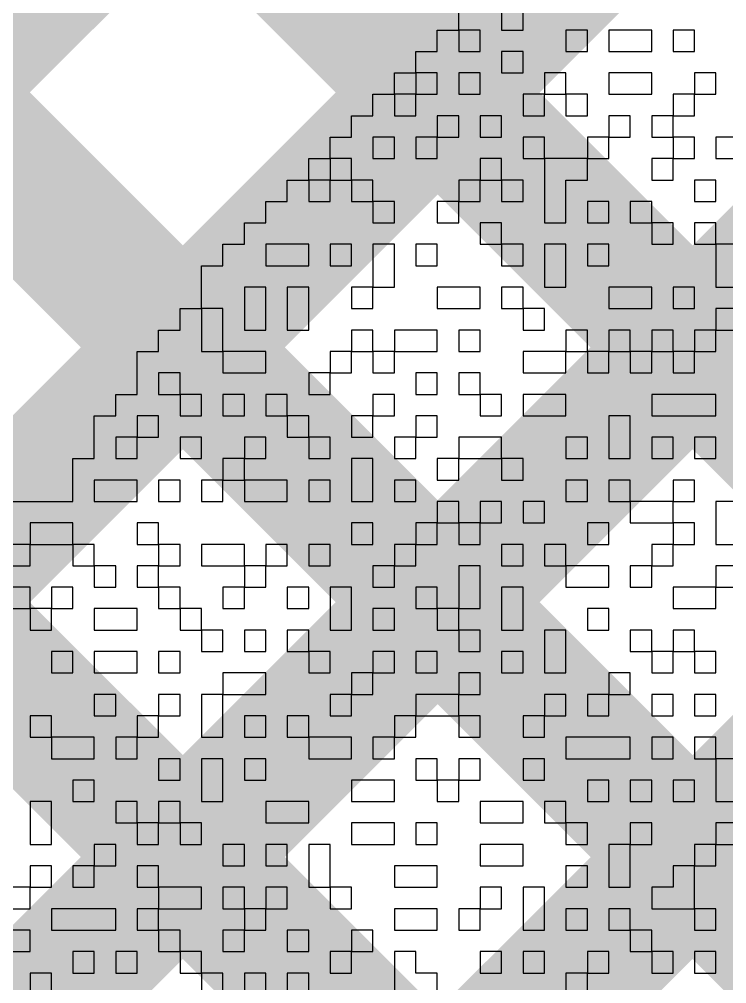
# Model space of a CAD drawing. Header units: millimetres. Extents: x 3.06 to 5.82, y 1.29 to 3.84.
# Drawn here: x 4.3891 to 4.4284, y 1.7607 to 1.8143 of the extents above; entities that cross this region are included whole.
import ezdxf

# ---------------------------------------------------------------- set-up
doc = ezdxf.new("R2010")
doc.units = ezdxf.units.MM
doc.header["$MEASUREMENT"] = 0
for name, color, linetype in [('BottomLayer', 5, 'Continuous'), ('TopLayer', 1, 'Continuous'), ('TopOverlay', 2, 'Continuous')]:
    doc.layers.add(name, color=color, linetype=linetype)

msp = doc.modelspace()

# ---------------------------------------------------------------- linework, layer by layer
at = {"layer": 'BottomLayer', "const_width": 0.008}
for points in [[(4.136, 2.086541), (4.754541, 1.468)], [(4.136, 2.058257), (4.48018, 1.714077)], [(4.136, 2.029973), (4.445973, 1.72)], [(4.136, 1.562131), (4.423, 1.849131)], [(4.378722, 1.72), (4.503, 1.844278)], [(4.136, 1.533846), (4.438154, 1.836)], [(4.350205, 1.719767), (4.466438, 1.836)]]:
    msp.add_lwpolyline(points, dxfattribs=at)
at = {"layer": 'TopLayer', "const_width": 0.008}
for points in [[(4.316219, 1.906323), (4.838541, 1.384)], [(4.359, 1.78513), (4.444437, 1.870567)], [(4.354657, 1.752503), (4.459411, 1.857257)], [(4.341438, 1.711), (4.477933, 1.847495)], [(4.366683, 1.70796), (4.50101, 1.842288)], [(4.354114, 1.840143), (4.810257, 1.384)], [(4.359, 1.806973), (4.781973, 1.384)]]:
    msp.add_lwpolyline(points, dxfattribs=at)
at = {"layer": 'TopOverlay'}
for p, q in [((4.413515, 1.81366), (4.413515, 1.81485)), ((4.415894, 1.81485), (4.415894, 1.81366)), ((4.417083, 1.81366), (4.417083, 1.81485)), ((4.412326, 1.812471), (4.412326, 1.81366)), ((4.412326, 1.81366), (4.413515, 1.81366)), ((4.413515, 1.81366), (4.413515, 1.812471)), ((4.414705, 1.81366), (4.413515, 1.81366)), ((4.414705, 1.812471), (4.414705, 1.81366)), ((4.415894, 1.81366), (4.417083, 1.81366)), ((4.420651, 1.81366), (4.419461, 1.81366)), ((4.419461, 1.81366), (4.419461, 1.812471)), ((4.420651, 1.812471), (4.420651, 1.81366)), ((4.424219, 1.81366), (4.42184, 1.81366)), ((4.42184, 1.81366), (4.42184, 1.812471)), ((4.424219, 1.812471), (4.424219, 1.81366)), ((4.426597, 1.81366), (4.425408, 1.81366)), ((4.425408, 1.81366), (4.425408, 1.812471)), ((4.426597, 1.812471), (4.426597, 1.81366)), ((4.411137, 1.811282), (4.411137, 1.812471)), ((4.411137, 1.812471), (4.412326, 1.812471)), ((4.413515, 1.812471), (4.414705, 1.812471)), ((4.417083, 1.812471), (4.415894, 1.812471)), ((4.415894, 1.812471), (4.415894, 1.811282)), ((4.417083, 1.811282), (4.417083, 1.812471)), ((4.419461, 1.812471), (4.420651, 1.812471)), ((4.42184, 1.812471), (4.424219, 1.812471)), ((4.425408, 1.812471), (4.426597, 1.812471)), ((4.409948, 1.810093), (4.409948, 1.811282)), ((4.409948, 1.811282), (4.411137, 1.811282)), ((4.411137, 1.811282), (4.411137, 1.810093)), ((4.412326, 1.811282), (4.411137, 1.811282)), ((4.412326, 1.810093), (4.412326, 1.811282)), ((4.414705, 1.811282), (4.413515, 1.811282)), ((4.413515, 1.811282), (4.413515, 1.810093)), ((4.414705, 1.810093), (4.414705, 1.811282)), ((4.415894, 1.811282), (4.417083, 1.811282)), ((4.419461, 1.811282), (4.418272, 1.811282)), ((4.418272, 1.811282), (4.418272, 1.810093)), ((4.419461, 1.810093), (4.419461, 1.811282)), ((4.424219, 1.811282), (4.42184, 1.811282)), ((4.42184, 1.811282), (4.42184, 1.810093)), ((4.424219, 1.810093), (4.424219, 1.811282)), ((4.427786, 1.811282), (4.426597, 1.811282)), ((4.426597, 1.811282), (4.426597, 1.810093)), ((4.427786, 1.810093), (4.427786, 1.811282)), ((4.408758, 1.808903), (4.408758, 1.810093)), ((4.408758, 1.810093), (4.409948, 1.810093)), ((4.409948, 1.810093), (4.409948, 1.808903)), ((4.411137, 1.810093), (4.409948, 1.810093)), ((4.411137, 1.808903), (4.411137, 1.810093)), ((4.411137, 1.810093), (4.412326, 1.810093)), ((4.413515, 1.810093), (4.414705, 1.810093)), ((4.418272, 1.810093), (4.417083, 1.810093)), ((4.417083, 1.810093), (4.417083, 1.808903)), ((4.418272, 1.810093), (4.419461, 1.810093)), ((4.418272, 1.808903), (4.418272, 1.810093)), ((4.419461, 1.810093), (4.419461, 1.808903)), ((4.420651, 1.810093), (4.419461, 1.810093)), ((4.420651, 1.808903), (4.420651, 1.810093)), ((4.42184, 1.810093), (4.424219, 1.810093)), ((4.426597, 1.810093), (4.425408, 1.810093)), ((4.425408, 1.810093), (4.425408, 1.808903)), ((4.426597, 1.810093), (4.427786, 1.810093)), ((4.426597, 1.808903), (4.426597, 1.810093)), ((4.407569, 1.807714), (4.407569, 1.808903)), ((4.407569, 1.808903), (4.408758, 1.808903)), ((4.409948, 1.808903), (4.411137, 1.808903)), ((4.413515, 1.808903), (4.412326, 1.808903)), ((4.412326, 1.808903), (4.412326, 1.807714)), ((4.413515, 1.807714), (4.413515, 1.808903)), ((4.415894, 1.808903), (4.414705, 1.808903)), ((4.414705, 1.808903), (4.414705, 1.807714)), ((4.415894, 1.807714), (4.415894, 1.808903)), ((4.417083, 1.808903), (4.418272, 1.808903)), ((4.419461, 1.808903), (4.420651, 1.808903)), ((4.423029, 1.808903), (4.42184, 1.808903)), ((4.42184, 1.808903), (4.42184, 1.807714)), ((4.423029, 1.807714), (4.423029, 1.808903)), ((4.425408, 1.808903), (4.424219, 1.808903)), ((4.424219, 1.808903), (4.424219, 1.807714)), ((4.425408, 1.808903), (4.426597, 1.808903)), ((4.425408, 1.807714), (4.425408, 1.808903)), ((4.40638, 1.806525), (4.40638, 1.807714)), ((4.40638, 1.807714), (4.407569, 1.807714)), ((4.409948, 1.807714), (4.408758, 1.807714)), ((4.408758, 1.807714), (4.408758, 1.806525)), ((4.409948, 1.806525), (4.409948, 1.807714)), ((4.412326, 1.807714), (4.411137, 1.807714)), ((4.411137, 1.807714), (4.411137, 1.806525)), ((4.412326, 1.807714), (4.413515, 1.807714)), ((4.412326, 1.806525), (4.412326, 1.807714)), ((4.414705, 1.807714), (4.415894, 1.807714)), ((4.418272, 1.807714), (4.417083, 1.807714)), ((4.417083, 1.807714), (4.417083, 1.806525)), ((4.418272, 1.806525), (4.418272, 1.807714)), ((4.42184, 1.807714), (4.420651, 1.807714)), ((4.420651, 1.807714), (4.420651, 1.806525)), ((4.42184, 1.807714), (4.423029, 1.807714)), ((4.42184, 1.806525), (4.42184, 1.807714)), ((4.424219, 1.807714), (4.425408, 1.807714)), ((4.425408, 1.807714), (4.425408, 1.806525)), ((4.426597, 1.807714), (4.425408, 1.807714)), ((4.426597, 1.806525), (4.426597, 1.807714)), ((4.428976, 1.807714), (4.427786, 1.807714)), ((4.427786, 1.807714), (4.427786, 1.806525)), ((4.40519, 1.805336), (4.40519, 1.806525)), ((4.40519, 1.806525), (4.40638, 1.806525)), ((4.40638, 1.806525), (4.40638, 1.805336)), ((4.407569, 1.806525), (4.40638, 1.806525)), ((4.407569, 1.805336), (4.407569, 1.806525)), ((4.408758, 1.806525), (4.409948, 1.806525)), ((4.411137, 1.806525), (4.412326, 1.806525)), ((4.415894, 1.806525), (4.414705, 1.806525)), ((4.414705, 1.806525), (4.414705, 1.805336)), ((4.415894, 1.805336), (4.415894, 1.806525)), ((4.417083, 1.806525), (4.418272, 1.806525)), ((4.418272, 1.806525), (4.418272, 1.805336)), ((4.420651, 1.806525), (4.418272, 1.806525)), ((4.420651, 1.806525), (4.42184, 1.806525)), ((4.420651, 1.805336), (4.420651, 1.806525)), ((4.425408, 1.806525), (4.424219, 1.806525)), ((4.424219, 1.806525), (4.424219, 1.805336)), ((4.425408, 1.806525), (4.426597, 1.806525)), ((4.425408, 1.805336), (4.425408, 1.806525)), ((4.427786, 1.806525), (4.428976, 1.806525)), ((4.404001, 1.804147), (4.404001, 1.805336)), ((4.404001, 1.805336), (4.40519, 1.805336)), ((4.40519, 1.805336), (4.40519, 1.804147)), ((4.40638, 1.805336), (4.40519, 1.805336)), ((4.40638, 1.804147), (4.40638, 1.805336)), ((4.40638, 1.805336), (4.407569, 1.805336)), ((4.407569, 1.805336), (4.407569, 1.804147)), ((4.408758, 1.805336), (4.407569, 1.805336)), ((4.408758, 1.804147), (4.408758, 1.805336)), ((4.414705, 1.805336), (4.413515, 1.805336)), ((4.413515, 1.805336), (4.413515, 1.804147)), ((4.414705, 1.805336), (4.415894, 1.805336)), ((4.414705, 1.804147), (4.414705, 1.805336)), ((4.415894, 1.805336), (4.415894, 1.804147)), ((4.417083, 1.805336), (4.415894, 1.805336)), ((4.417083, 1.804147), (4.417083, 1.805336)), ((4.418272, 1.805336), (4.418272, 1.804147)), ((4.419461, 1.804147), (4.419461, 1.805336)), ((4.419461, 1.805336), (4.420651, 1.805336)), ((4.424219, 1.805336), (4.425408, 1.805336)), ((4.427786, 1.805336), (4.426597, 1.805336)), ((4.426597, 1.805336), (4.426597, 1.804147)), ((4.427786, 1.804147), (4.427786, 1.805336)), ((4.402812, 1.802957), (4.402812, 1.804147)), ((4.402812, 1.804147), (4.404001, 1.804147)), ((4.40519, 1.804147), (4.40638, 1.804147)), ((4.407569, 1.804147), (4.408758, 1.804147)), ((4.408758, 1.804147), (4.408758, 1.802957)), ((4.409948, 1.804147), (4.408758, 1.804147)), ((4.409948, 1.802957), (4.409948, 1.804147)), ((4.413515, 1.804147), (4.412326, 1.804147)), ((4.412326, 1.804147), (4.412326, 1.802957)), ((4.413515, 1.804147), (4.414705, 1.804147)), ((4.413515, 1.802957), (4.413515, 1.804147)), ((4.415894, 1.804147), (4.417083, 1.804147)), ((4.418272, 1.804147), (4.418272, 1.802957)), ((4.419461, 1.802957), (4.419461, 1.804147)), ((4.42184, 1.804147), (4.420651, 1.804147)), ((4.420651, 1.804147), (4.420651, 1.802957)), ((4.42184, 1.802957), (4.42184, 1.804147)), ((4.424219, 1.804147), (4.423029, 1.804147)), ((4.423029, 1.804147), (4.423029, 1.802957)), ((4.424219, 1.802957), (4.424219, 1.804147)), ((4.426597, 1.804147), (4.427786, 1.804147)), ((4.401623, 1.801768), (4.401623, 1.802957)), ((4.401623, 1.802957), (4.402812, 1.802957)), ((4.408758, 1.802957), (4.409948, 1.802957)), ((4.412326, 1.802957), (4.413515, 1.802957)), ((4.415894, 1.802957), (4.414705, 1.802957)), ((4.414705, 1.802957), (4.414705, 1.801768)), ((4.415894, 1.801768), (4.415894, 1.802957)), ((4.418272, 1.802957), (4.419461, 1.802957)), ((4.420651, 1.802957), (4.42184, 1.802957)), ((4.423029, 1.802957), (4.424219, 1.802957)), ((4.424219, 1.802957), (4.424219, 1.801768)), ((4.425408, 1.802957), (4.424219, 1.802957)), ((4.425408, 1.801768), (4.425408, 1.802957)), ((4.427786, 1.802957), (4.426597, 1.802957)), ((4.426597, 1.802957), (4.426597, 1.801768)), ((4.427786, 1.801768), (4.427786, 1.802957)), ((4.400434, 1.800579), (4.400434, 1.801768)), ((4.400434, 1.801768), (4.401623, 1.801768)), ((4.40519, 1.801768), (4.402812, 1.801768)), ((4.402812, 1.801768), (4.402812, 1.800579)), ((4.40519, 1.800579), (4.40519, 1.801768)), ((4.407569, 1.801768), (4.40638, 1.801768)), ((4.40638, 1.801768), (4.40638, 1.800579)), ((4.407569, 1.800579), (4.407569, 1.801768)), ((4.409948, 1.801768), (4.408758, 1.801768)), ((4.408758, 1.801768), (4.408758, 1.800579)), ((4.409948, 1.800579), (4.409948, 1.801768)), ((4.412326, 1.801768), (4.411137, 1.801768)), ((4.411137, 1.801768), (4.411137, 1.800579)), ((4.412326, 1.800579), (4.412326, 1.801768)), ((4.414705, 1.801768), (4.415894, 1.801768)), ((4.415894, 1.801768), (4.415894, 1.800579)), ((4.417083, 1.801768), (4.415894, 1.801768)), ((4.417083, 1.800579), (4.417083, 1.801768)), ((4.419461, 1.801768), (4.418272, 1.801768)), ((4.418272, 1.801768), (4.418272, 1.800579)), ((4.419461, 1.800579), (4.419461, 1.801768)), ((4.42184, 1.801768), (4.420651, 1.801768)), ((4.420651, 1.801768), (4.420651, 1.800579)), ((4.42184, 1.800579), (4.42184, 1.801768)), ((4.424219, 1.801768), (4.425408, 1.801768)), ((4.426597, 1.801768), (4.427786, 1.801768)), ((4.427786, 1.801768), (4.427786, 1.800579)), ((4.428976, 1.801768), (4.427786, 1.801768)), ((4.399244, 1.799389), (4.399244, 1.800579)), ((4.399244, 1.800579), (4.400434, 1.800579)), ((4.402812, 1.800579), (4.40519, 1.800579)), ((4.40638, 1.800579), (4.407569, 1.800579)), ((4.408758, 1.800579), (4.408758, 1.799389)), ((4.409948, 1.799389), (4.409948, 1.800579)), ((4.411137, 1.800579), (4.412326, 1.800579)), ((4.415894, 1.800579), (4.417083, 1.800579)), ((4.418272, 1.800579), (4.418272, 1.799389)), ((4.419461, 1.799389), (4.419461, 1.800579)), ((4.420651, 1.800579), (4.42184, 1.800579)), ((4.427786, 1.800579), (4.427786, 1.799389)), ((4.399244, 1.7982), (4.399244, 1.799389)), ((4.402812, 1.799389), (4.401623, 1.799389)), ((4.401623, 1.799389), (4.401623, 1.7982)), ((4.402812, 1.7982), (4.402812, 1.799389)), ((4.40519, 1.799389), (4.404001, 1.799389)), ((4.404001, 1.799389), (4.404001, 1.7982)), ((4.40519, 1.7982), (4.40519, 1.799389)), ((4.408758, 1.799389), (4.407569, 1.799389)), ((4.407569, 1.799389), (4.407569, 1.7982)), ((4.408758, 1.799389), (4.409948, 1.799389)), ((4.408758, 1.7982), (4.408758, 1.799389)), ((4.414705, 1.799389), (4.412326, 1.799389)), ((4.412326, 1.799389), (4.412326, 1.7982)), ((4.414705, 1.7982), (4.414705, 1.799389)), ((4.417083, 1.799389), (4.415894, 1.799389)), ((4.415894, 1.799389), (4.415894, 1.7982)), ((4.417083, 1.7982), (4.417083, 1.799389)), ((4.418272, 1.799389), (4.419461, 1.799389)), ((4.424219, 1.799389), (4.42184, 1.799389)), ((4.42184, 1.799389), (4.42184, 1.7982)), ((4.424219, 1.7982), (4.424219, 1.799389)), ((4.426597, 1.799389), (4.425408, 1.799389)), ((4.425408, 1.799389), (4.425408, 1.7982)), ((4.426597, 1.7982), (4.426597, 1.799389)), ((4.427786, 1.799389), (4.428976, 1.799389)), ((4.398055, 1.797011), (4.398055, 1.7982)), ((4.398055, 1.7982), (4.399244, 1.7982)), ((4.399244, 1.7982), (4.399244, 1.797011)), ((4.400434, 1.7982), (4.399244, 1.7982)), ((4.400434, 1.797011), (4.400434, 1.7982)), ((4.401623, 1.7982), (4.401623, 1.797011)), ((4.402812, 1.797011), (4.402812, 1.7982)), ((4.404001, 1.7982), (4.404001, 1.797011)), ((4.40519, 1.797011), (4.40519, 1.7982)), ((4.407569, 1.7982), (4.408758, 1.7982)), ((4.412326, 1.7982), (4.414705, 1.7982)), ((4.415894, 1.7982), (4.417083, 1.7982)), ((4.417083, 1.7982), (4.417083, 1.797011)), ((4.418272, 1.7982), (4.417083, 1.7982)), ((4.418272, 1.797011), (4.418272, 1.7982)), ((4.42184, 1.7982), (4.424219, 1.7982)), ((4.425408, 1.7982), (4.426597, 1.7982)), ((4.428976, 1.7982), (4.427786, 1.7982)), ((4.427786, 1.7982), (4.427786, 1.797011)), ((4.396866, 1.795822), (4.396866, 1.797011)), ((4.396866, 1.797011), (4.398055, 1.797011)), ((4.399244, 1.797011), (4.399244, 1.795822)), ((4.400434, 1.795822), (4.400434, 1.797011)), ((4.401623, 1.797011), (4.402812, 1.797011)), ((4.404001, 1.797011), (4.40519, 1.797011)), ((4.408758, 1.797011), (4.407569, 1.797011)), ((4.407569, 1.797011), (4.407569, 1.795822)), ((4.408758, 1.795822), (4.408758, 1.797011)), ((4.412326, 1.797011), (4.409948, 1.797011)), ((4.409948, 1.797011), (4.409948, 1.795822)), ((4.412326, 1.795822), (4.412326, 1.797011)), ((4.414705, 1.797011), (4.413515, 1.797011)), ((4.413515, 1.797011), (4.413515, 1.795822)), ((4.414705, 1.795822), (4.414705, 1.797011)), ((4.417083, 1.797011), (4.418272, 1.797011)), ((4.420651, 1.797011), (4.419461, 1.797011)), ((4.419461, 1.797011), (4.419461, 1.795822)), ((4.420651, 1.795822), (4.420651, 1.797011)), ((4.423029, 1.797011), (4.42184, 1.797011)), ((4.42184, 1.797011), (4.42184, 1.795822)), ((4.423029, 1.795822), (4.423029, 1.797011)), ((4.425408, 1.797011), (4.424219, 1.797011)), ((4.424219, 1.797011), (4.424219, 1.795822)), ((4.425408, 1.795822), (4.425408, 1.797011)), ((4.427786, 1.797011), (4.426597, 1.797011)), ((4.426597, 1.797011), (4.426597, 1.795822)), ((4.427786, 1.797011), (4.428976, 1.797011)), ((4.427786, 1.795822), (4.427786, 1.797011)), ((4.395676, 1.794633), (4.395676, 1.795822)), ((4.395676, 1.795822), (4.396866, 1.795822)), ((4.399244, 1.795822), (4.400434, 1.795822)), ((4.400434, 1.795822), (4.400434, 1.794633)), ((4.402812, 1.795822), (4.400434, 1.795822)), ((4.402812, 1.794633), (4.402812, 1.795822)), ((4.407569, 1.795822), (4.40638, 1.795822)), ((4.40638, 1.795822), (4.40638, 1.794633)), ((4.407569, 1.795822), (4.408758, 1.795822)), ((4.407569, 1.794633), (4.407569, 1.795822)), ((4.408758, 1.795822), (4.408758, 1.794633)), ((4.409948, 1.795822), (4.408758, 1.795822)), ((4.409948, 1.795822), (4.412326, 1.795822)), ((4.409948, 1.794633), (4.409948, 1.795822)), ((4.413515, 1.795822), (4.414705, 1.795822)), ((4.419461, 1.795822), (4.417083, 1.795822)), ((4.417083, 1.795822), (4.417083, 1.794633)), ((4.419461, 1.795822), (4.420651, 1.795822)), ((4.419461, 1.794633), (4.419461, 1.795822)), ((4.420651, 1.795822), (4.420651, 1.794633)), ((4.42184, 1.795822), (4.420651, 1.795822)), ((4.42184, 1.795822), (4.423029, 1.795822)), ((4.42184, 1.794633), (4.42184, 1.795822)), ((4.423029, 1.795822), (4.423029, 1.794633)), ((4.424219, 1.795822), (4.423029, 1.795822)), ((4.424219, 1.795822), (4.425408, 1.795822)), ((4.424219, 1.794633), (4.424219, 1.795822)), ((4.425408, 1.795822), (4.425408, 1.794633)), ((4.426597, 1.795822), (4.425408, 1.795822)), ((4.426597, 1.795822), (4.427786, 1.795822)), ((4.426597, 1.794633), (4.426597, 1.795822)), ((4.395676, 1.793443), (4.395676, 1.794633)), ((4.398055, 1.794633), (4.396866, 1.794633)), ((4.396866, 1.794633), (4.396866, 1.793443)), ((4.398055, 1.793443), (4.398055, 1.794633)), ((4.400434, 1.794633), (4.402812, 1.794633)), ((4.40638, 1.794633), (4.40519, 1.794633)), ((4.40519, 1.794633), (4.40519, 1.793443)), ((4.40638, 1.794633), (4.407569, 1.794633)), ((4.40638, 1.793443), (4.40638, 1.794633)), ((4.408758, 1.794633), (4.409948, 1.794633)), ((4.412326, 1.794633), (4.411137, 1.794633)), ((4.411137, 1.794633), (4.411137, 1.793443)), ((4.412326, 1.793443), (4.412326, 1.794633)), ((4.414705, 1.794633), (4.413515, 1.794633)), ((4.413515, 1.794633), (4.413515, 1.793443)), ((4.414705, 1.793443), (4.414705, 1.794633)), ((4.417083, 1.794633), (4.419461, 1.794633)), ((4.420651, 1.794633), (4.42184, 1.794633)), ((4.423029, 1.794633), (4.424219, 1.794633)), ((4.425408, 1.794633), (4.426597, 1.794633)), ((4.394487, 1.792254), (4.394487, 1.793443)), ((4.394487, 1.793443), (4.395676, 1.793443)), ((4.396866, 1.793443), (4.398055, 1.793443)), ((4.398055, 1.793443), (4.398055, 1.792254)), ((4.399244, 1.793443), (4.398055, 1.793443)), ((4.399244, 1.792254), (4.399244, 1.793443)), ((4.401623, 1.793443), (4.400434, 1.793443)), ((4.400434, 1.793443), (4.400434, 1.792254)), ((4.401623, 1.792254), (4.401623, 1.793443)), ((4.404001, 1.793443), (4.402812, 1.793443)), ((4.402812, 1.793443), (4.402812, 1.792254)), ((4.404001, 1.792254), (4.404001, 1.793443)), ((4.40519, 1.793443), (4.40638, 1.793443)), ((4.409948, 1.793443), (4.408758, 1.793443)), ((4.408758, 1.793443), (4.408758, 1.792254)), ((4.409948, 1.792254), (4.409948, 1.793443)), ((4.411137, 1.793443), (4.412326, 1.793443)), ((4.413515, 1.793443), (4.414705, 1.793443)), ((4.414705, 1.793443), (4.414705, 1.792254)), ((4.415894, 1.793443), (4.414705, 1.793443)), ((4.415894, 1.792254), (4.415894, 1.793443)), ((4.419461, 1.793443), (4.417083, 1.793443)), ((4.417083, 1.793443), (4.417083, 1.792254)), ((4.419461, 1.792254), (4.419461, 1.793443)), ((4.427786, 1.793443), (4.424219, 1.793443)), ((4.424219, 1.793443), (4.424219, 1.792254)), ((4.427786, 1.792254), (4.427786, 1.793443)), ((4.393298, 1.791065), (4.393298, 1.792254)), ((4.393298, 1.792254), (4.394487, 1.792254)), ((4.396866, 1.792254), (4.395676, 1.792254)), ((4.395676, 1.792254), (4.395676, 1.791065)), ((4.396866, 1.791065), (4.396866, 1.792254)), ((4.398055, 1.792254), (4.399244, 1.792254)), ((4.400434, 1.792254), (4.401623, 1.792254)), ((4.402812, 1.792254), (4.404001, 1.792254)), ((4.404001, 1.792254), (4.404001, 1.791065)), ((4.40519, 1.792254), (4.404001, 1.792254)), ((4.40519, 1.791065), (4.40519, 1.792254)), ((4.408758, 1.792254), (4.407569, 1.792254)), ((4.407569, 1.792254), (4.407569, 1.791065)), ((4.408758, 1.792254), (4.409948, 1.792254)), ((4.408758, 1.791065), (4.408758, 1.792254)), ((4.412326, 1.792254), (4.411137, 1.792254)), ((4.411137, 1.792254), (4.411137, 1.791065)), ((4.412326, 1.791065), (4.412326, 1.792254)), ((4.414705, 1.792254), (4.415894, 1.792254)), ((4.417083, 1.792254), (4.419461, 1.792254)), ((4.423029, 1.792254), (4.42184, 1.792254)), ((4.42184, 1.792254), (4.42184, 1.791065)), ((4.423029, 1.791065), (4.423029, 1.792254)), ((4.424219, 1.792254), (4.427786, 1.792254)), ((4.393298, 1.789875), (4.393298, 1.791065)), ((4.395676, 1.791065), (4.394487, 1.791065)), ((4.394487, 1.791065), (4.394487, 1.789875)), ((4.395676, 1.791065), (4.396866, 1.791065)), ((4.395676, 1.789875), (4.395676, 1.791065)), ((4.399244, 1.791065), (4.398055, 1.791065)), ((4.398055, 1.791065), (4.398055, 1.789875)), ((4.399244, 1.789875), (4.399244, 1.791065)), ((4.402812, 1.791065), (4.401623, 1.791065)), ((4.401623, 1.791065), (4.401623, 1.789875)), ((4.402812, 1.789875), (4.402812, 1.791065)), ((4.404001, 1.791065), (4.40519, 1.791065)), ((4.40519, 1.791065), (4.40519, 1.789875)), ((4.40638, 1.791065), (4.40519, 1.791065)), ((4.40638, 1.789875), (4.40638, 1.791065)), ((4.407569, 1.791065), (4.408758, 1.791065)), ((4.411137, 1.791065), (4.409948, 1.791065)), ((4.409948, 1.791065), (4.409948, 1.789875)), ((4.411137, 1.791065), (4.412326, 1.791065)), ((4.411137, 1.789875), (4.411137, 1.791065)), ((4.415894, 1.791065), (4.413515, 1.791065)), ((4.413515, 1.791065), (4.413515, 1.789875)), ((4.415894, 1.789875), (4.415894, 1.791065)), ((4.420651, 1.791065), (4.419461, 1.791065)), ((4.419461, 1.791065), (4.419461, 1.789875)), ((4.420651, 1.789875), (4.420651, 1.791065)), ((4.42184, 1.791065), (4.42184, 1.789875)), ((4.423029, 1.789875), (4.423029, 1.791065)), ((4.425408, 1.791065), (4.424219, 1.791065)), ((4.424219, 1.791065), (4.424219, 1.789875)), ((4.425408, 1.789875), (4.425408, 1.791065)), ((4.427786, 1.791065), (4.426597, 1.791065)), ((4.426597, 1.791065), (4.426597, 1.789875)), ((4.427786, 1.789875), (4.427786, 1.791065)), ((4.392109, 1.788686), (4.392109, 1.789875)), ((4.392109, 1.789875), (4.393298, 1.789875)), ((4.394487, 1.789875), (4.395676, 1.789875)), ((4.398055, 1.789875), (4.399244, 1.789875)), ((4.401623, 1.789875), (4.400434, 1.789875)), ((4.400434, 1.789875), (4.400434, 1.788686)), ((4.401623, 1.789875), (4.402812, 1.789875)), ((4.401623, 1.788686), (4.401623, 1.789875)), ((4.40519, 1.789875), (4.40638, 1.789875)), ((4.408758, 1.789875), (4.407569, 1.789875)), ((4.407569, 1.789875), (4.407569, 1.788686)), ((4.408758, 1.788686), (4.408758, 1.789875)), ((4.409948, 1.789875), (4.411137, 1.789875)), ((4.413515, 1.789875), (4.412326, 1.789875)), ((4.412326, 1.789875), (4.412326, 1.788686)), ((4.413515, 1.789875), (4.415894, 1.789875)), ((4.413515, 1.788686), (4.413515, 1.789875)), ((4.415894, 1.789875), (4.415894, 1.788686)), ((4.417083, 1.789875), (4.415894, 1.789875)), ((4.417083, 1.788686), (4.417083, 1.789875)), ((4.419461, 1.789875), (4.420651, 1.789875)), ((4.42184, 1.789875), (4.423029, 1.789875)), ((4.424219, 1.789875), (4.425408, 1.789875)), ((4.426597, 1.789875), (4.427786, 1.789875)), ((4.392109, 1.787497), (4.392109, 1.788686)), ((4.395676, 1.788686), (4.393298, 1.788686)), ((4.393298, 1.788686), (4.393298, 1.787497)), ((4.395676, 1.787497), (4.395676, 1.788686)), ((4.398055, 1.788686), (4.396866, 1.788686)), ((4.396866, 1.788686), (4.396866, 1.787497)), ((4.398055, 1.787497), (4.398055, 1.788686)), ((4.400434, 1.788686), (4.399244, 1.788686)), ((4.399244, 1.788686), (4.399244, 1.787497)), ((4.400434, 1.788686), (4.401623, 1.788686)), ((4.400434, 1.787497), (4.400434, 1.788686)), ((4.401623, 1.788686), (4.401623, 1.787497)), ((4.404001, 1.788686), (4.401623, 1.788686)), ((4.404001, 1.787497), (4.404001, 1.788686)), ((4.40638, 1.788686), (4.40519, 1.788686)), ((4.40519, 1.788686), (4.40519, 1.787497)), ((4.40638, 1.787497), (4.40638, 1.788686)), ((4.407569, 1.788686), (4.407569, 1.787497)), ((4.408758, 1.787497), (4.408758, 1.788686)), ((4.411137, 1.788686), (4.409948, 1.788686)), ((4.409948, 1.788686), (4.409948, 1.787497)), ((4.411137, 1.787497), (4.411137, 1.788686)), ((4.412326, 1.788686), (4.413515, 1.788686)), ((4.415894, 1.788686), (4.417083, 1.788686)), ((4.420651, 1.788686), (4.419461, 1.788686)), ((4.419461, 1.788686), (4.419461, 1.787497)), ((4.420651, 1.787497), (4.420651, 1.788686)), ((4.423029, 1.788686), (4.42184, 1.788686)), ((4.42184, 1.788686), (4.42184, 1.787497)), ((4.423029, 1.787497), (4.423029, 1.788686)), ((4.426597, 1.788686), (4.425408, 1.788686)), ((4.425408, 1.788686), (4.425408, 1.787497)), ((4.426597, 1.787497), (4.426597, 1.788686)), ((4.388541, 1.787497), (4.392109, 1.787497)), ((4.393298, 1.787497), (4.395676, 1.787497)), ((4.396866, 1.787497), (4.398055, 1.787497)), ((4.399244, 1.787497), (4.400434, 1.787497)), ((4.401623, 1.787497), (4.404001, 1.787497)), ((4.40519, 1.787497), (4.40638, 1.787497)), ((4.407569, 1.787497), (4.408758, 1.787497)), ((4.409948, 1.787497), (4.411137, 1.787497)), ((4.413515, 1.787497), (4.412326, 1.787497)), ((4.412326, 1.787497), (4.412326, 1.786308)), ((4.413515, 1.786308), (4.413515, 1.787497)), ((4.415894, 1.787497), (4.414705, 1.787497)), ((4.414705, 1.787497), (4.414705, 1.786308)), ((4.415894, 1.786308), (4.415894, 1.787497)), ((4.418272, 1.787497), (4.417083, 1.787497)), ((4.417083, 1.787497), (4.417083, 1.786308)), ((4.418272, 1.786308), (4.418272, 1.787497)), ((4.419461, 1.787497), (4.420651, 1.787497)), ((4.42184, 1.787497), (4.423029, 1.787497)), ((4.423029, 1.787497), (4.423029, 1.786308)), ((4.425408, 1.787497), (4.423029, 1.787497)), ((4.425408, 1.787497), (4.426597, 1.787497)), ((4.425408, 1.786308), (4.425408, 1.787497)), ((4.428976, 1.787497), (4.427786, 1.787497)), ((4.427786, 1.787497), (4.427786, 1.786308)), ((4.392109, 1.786308), (4.38973, 1.786308)), ((4.38973, 1.786308), (4.38973, 1.785119)), ((4.392109, 1.785119), (4.392109, 1.786308)), ((4.396866, 1.786308), (4.395676, 1.786308)), ((4.395676, 1.786308), (4.395676, 1.785119)), ((4.396866, 1.785119), (4.396866, 1.786308)), ((4.408758, 1.786308), (4.407569, 1.786308)), ((4.407569, 1.786308), (4.407569, 1.785119)), ((4.408758, 1.785119), (4.408758, 1.786308)), ((4.412326, 1.786308), (4.411137, 1.786308)), ((4.411137, 1.786308), (4.411137, 1.785119)), ((4.412326, 1.786308), (4.413515, 1.786308)), ((4.412326, 1.785119), (4.412326, 1.786308)), ((4.413515, 1.786308), (4.413515, 1.785119)), ((4.414705, 1.786308), (4.413515, 1.786308)), ((4.414705, 1.786308), (4.415894, 1.786308)), ((4.414705, 1.785119), (4.414705, 1.786308)), ((4.417083, 1.786308), (4.418272, 1.786308)), ((4.42184, 1.786308), (4.420651, 1.786308)), ((4.420651, 1.786308), (4.420651, 1.785119)), ((4.42184, 1.785119), (4.42184, 1.786308)), ((4.423029, 1.786308), (4.425408, 1.786308)), ((4.425408, 1.786308), (4.425408, 1.785119)), ((4.426597, 1.786308), (4.425408, 1.786308)), ((4.426597, 1.785119), (4.426597, 1.786308)), ((4.427786, 1.786308), (4.427786, 1.785119)), ((4.38973, 1.785119), (4.388541, 1.785119)), ((4.38973, 1.783929), (4.38973, 1.785119)), ((4.38973, 1.785119), (4.392109, 1.785119)), ((4.392109, 1.785119), (4.392109, 1.783929)), ((4.393298, 1.785119), (4.392109, 1.785119)), ((4.393298, 1.783929), (4.393298, 1.785119)), ((4.395676, 1.785119), (4.396866, 1.785119)), ((4.396866, 1.785119), (4.396866, 1.783929)), ((4.398055, 1.785119), (4.396866, 1.785119)), ((4.398055, 1.783929), (4.398055, 1.785119)), ((4.401623, 1.785119), (4.399244, 1.785119)), ((4.399244, 1.785119), (4.399244, 1.783929)), ((4.401623, 1.783929), (4.401623, 1.785119)), ((4.404001, 1.785119), (4.402812, 1.785119)), ((4.402812, 1.785119), (4.402812, 1.783929)), ((4.404001, 1.783929), (4.404001, 1.785119)), ((4.40638, 1.785119), (4.40519, 1.785119)), ((4.40519, 1.785119), (4.40519, 1.783929)), ((4.40638, 1.783929), (4.40638, 1.785119)), ((4.407569, 1.785119), (4.408758, 1.785119)), ((4.411137, 1.785119), (4.409948, 1.785119)), ((4.409948, 1.785119), (4.409948, 1.783929)), ((4.411137, 1.785119), (4.412326, 1.785119)), ((4.411137, 1.783929), (4.411137, 1.785119)), ((4.413515, 1.785119), (4.414705, 1.785119)), ((4.417083, 1.785119), (4.415894, 1.785119)), ((4.415894, 1.785119), (4.415894, 1.783929)), ((4.417083, 1.783929), (4.417083, 1.785119)), ((4.419461, 1.785119), (4.418272, 1.785119)), ((4.418272, 1.785119), (4.418272, 1.783929)), ((4.419461, 1.783929), (4.419461, 1.785119)), ((4.420651, 1.785119), (4.42184, 1.785119)), ((4.425408, 1.785119), (4.424219, 1.785119)), ((4.424219, 1.785119), (4.424219, 1.783929)), ((4.425408, 1.785119), (4.426597, 1.785119)), ((4.425408, 1.783929), (4.425408, 1.785119)), ((4.427786, 1.785119), (4.428976, 1.785119)), ((4.388541, 1.783929), (4.38973, 1.783929)), ((4.392109, 1.783929), (4.393298, 1.783929)), ((4.393298, 1.783929), (4.393298, 1.78274)), ((4.394487, 1.783929), (4.393298, 1.783929)), ((4.394487, 1.78274), (4.394487, 1.783929)), ((4.396866, 1.783929), (4.395676, 1.783929)), ((4.395676, 1.783929), (4.395676, 1.78274)), ((4.396866, 1.783929), (4.398055, 1.783929)), ((4.396866, 1.78274), (4.396866, 1.783929)), ((4.399244, 1.783929), (4.401623, 1.783929)), ((4.401623, 1.783929), (4.401623, 1.78274)), ((4.402812, 1.783929), (4.401623, 1.783929)), ((4.402812, 1.783929), (4.404001, 1.783929)), ((4.402812, 1.78274), (4.402812, 1.783929)), ((4.40519, 1.783929), (4.40638, 1.783929)), ((4.409948, 1.783929), (4.408758, 1.783929)), ((4.408758, 1.783929), (4.408758, 1.78274)), ((4.409948, 1.783929), (4.411137, 1.783929)), ((4.409948, 1.78274), (4.409948, 1.783929)), ((4.414705, 1.783929), (4.413515, 1.783929)), ((4.413515, 1.783929), (4.413515, 1.78274)), ((4.414705, 1.78274), (4.414705, 1.783929)), ((4.415894, 1.783929), (4.417083, 1.783929)), ((4.418272, 1.783929), (4.419461, 1.783929)), ((4.419461, 1.783929), (4.419461, 1.78274)), ((4.42184, 1.783929), (4.419461, 1.783929)), ((4.42184, 1.78274), (4.42184, 1.783929)), ((4.424219, 1.783929), (4.423029, 1.783929)), ((4.423029, 1.783929), (4.423029, 1.78274)), ((4.424219, 1.783929), (4.425408, 1.783929)), ((4.424219, 1.78274), (4.424219, 1.783929)), ((4.428976, 1.783929), (4.427786, 1.783929)), ((4.427786, 1.783929), (4.427786, 1.78274)), ((4.38973, 1.78274), (4.388541, 1.78274)), ((4.38973, 1.781551), (4.38973, 1.78274)), ((4.392109, 1.78274), (4.390919, 1.78274)), ((4.390919, 1.78274), (4.390919, 1.781551)), ((4.392109, 1.781551), (4.392109, 1.78274)), ((4.393298, 1.78274), (4.394487, 1.78274)), ((4.395676, 1.78274), (4.396866, 1.78274)), ((4.396866, 1.78274), (4.396866, 1.781551)), ((4.398055, 1.78274), (4.396866, 1.78274)), ((4.398055, 1.781551), (4.398055, 1.78274)), ((4.401623, 1.78274), (4.400434, 1.78274)), ((4.400434, 1.78274), (4.400434, 1.781551)), ((4.401623, 1.78274), (4.402812, 1.78274)), ((4.401623, 1.781551), (4.401623, 1.78274)), ((4.40519, 1.78274), (4.404001, 1.78274)), ((4.404001, 1.78274), (4.404001, 1.781551)), ((4.40519, 1.781551), (4.40519, 1.78274)), ((4.407569, 1.78274), (4.40638, 1.78274)), ((4.40638, 1.78274), (4.40638, 1.781551)), ((4.407569, 1.781551), (4.407569, 1.78274)), ((4.408758, 1.78274), (4.409948, 1.78274)), ((4.412326, 1.78274), (4.411137, 1.78274)), ((4.411137, 1.78274), (4.411137, 1.781551)), ((4.412326, 1.781551), (4.412326, 1.78274)), ((4.413515, 1.78274), (4.413515, 1.781551)), ((4.414705, 1.781551), (4.414705, 1.78274)), ((4.417083, 1.78274), (4.415894, 1.78274)), ((4.415894, 1.78274), (4.415894, 1.781551)), ((4.417083, 1.781551), (4.417083, 1.78274)), ((4.419461, 1.78274), (4.42184, 1.78274)), ((4.423029, 1.78274), (4.424219, 1.78274)), ((4.427786, 1.78274), (4.425408, 1.78274)), ((4.425408, 1.78274), (4.425408, 1.781551)), ((4.427786, 1.78274), (4.428976, 1.78274)), ((4.427786, 1.781551), (4.427786, 1.78274)), ((4.388541, 1.781551), (4.38973, 1.781551)), ((4.38973, 1.781551), (4.38973, 1.780361)), ((4.390919, 1.781551), (4.38973, 1.781551)), ((4.390919, 1.781551), (4.392109, 1.781551)), ((4.390919, 1.780361), (4.390919, 1.781551)), ((4.395676, 1.781551), (4.393298, 1.781551)), ((4.393298, 1.781551), (4.393298, 1.780361)), ((4.395676, 1.780361), (4.395676, 1.781551)), ((4.396866, 1.781551), (4.398055, 1.781551)), ((4.398055, 1.781551), (4.398055, 1.780361)), ((4.399244, 1.781551), (4.398055, 1.781551)), ((4.399244, 1.780361), (4.399244, 1.781551)), ((4.400434, 1.781551), (4.401623, 1.781551)), ((4.404001, 1.781551), (4.40519, 1.781551)), ((4.40638, 1.781551), (4.40638, 1.780361)), ((4.407569, 1.780361), (4.407569, 1.781551)), ((4.409948, 1.781551), (4.408758, 1.781551)), ((4.408758, 1.781551), (4.408758, 1.780361)), ((4.409948, 1.780361), (4.409948, 1.781551)), ((4.411137, 1.781551), (4.412326, 1.781551)), ((4.412326, 1.781551), (4.412326, 1.780361)), ((4.413515, 1.781551), (4.412326, 1.781551)), ((4.413515, 1.781551), (4.414705, 1.781551)), ((4.413515, 1.780361), (4.413515, 1.781551)), ((4.415894, 1.781551), (4.415894, 1.780361)), ((4.417083, 1.780361), (4.417083, 1.781551)), ((4.42184, 1.781551), (4.420651, 1.781551)), ((4.420651, 1.781551), (4.420651, 1.780361)), ((4.42184, 1.780361), (4.42184, 1.781551)), ((4.425408, 1.781551), (4.427786, 1.781551)), ((4.38973, 1.780361), (4.390919, 1.780361)), ((4.393298, 1.780361), (4.395676, 1.780361)), ((4.398055, 1.780361), (4.399244, 1.780361)), ((4.399244, 1.780361), (4.399244, 1.779172)), ((4.400434, 1.780361), (4.399244, 1.780361)), ((4.400434, 1.779172), (4.400434, 1.780361)), ((4.402812, 1.780361), (4.401623, 1.780361)), ((4.401623, 1.780361), (4.401623, 1.779172)), ((4.402812, 1.779172), (4.402812, 1.780361)), ((4.40519, 1.780361), (4.404001, 1.780361)), ((4.404001, 1.780361), (4.404001, 1.779172)), ((4.40519, 1.779172), (4.40519, 1.780361)), ((4.40638, 1.780361), (4.407569, 1.780361)), ((4.408758, 1.780361), (4.409948, 1.780361)), ((4.412326, 1.780361), (4.413515, 1.780361)), ((4.413515, 1.780361), (4.413515, 1.779172)), ((4.414705, 1.780361), (4.413515, 1.780361)), ((4.414705, 1.779172), (4.414705, 1.780361)), ((4.415894, 1.780361), (4.417083, 1.780361)), ((4.419461, 1.780361), (4.418272, 1.780361)), ((4.418272, 1.780361), (4.418272, 1.779172)), ((4.419461, 1.779172), (4.419461, 1.780361)), ((4.420651, 1.780361), (4.42184, 1.780361)), ((4.424219, 1.780361), (4.423029, 1.780361)), ((4.423029, 1.780361), (4.423029, 1.779172)), ((4.424219, 1.779172), (4.424219, 1.780361)), ((4.426597, 1.780361), (4.425408, 1.780361)), ((4.425408, 1.780361), (4.425408, 1.779172)), ((4.426597, 1.779172), (4.426597, 1.780361)), ((4.392109, 1.779172), (4.390919, 1.779172)), ((4.390919, 1.779172), (4.390919, 1.777983)), ((4.392109, 1.777983), (4.392109, 1.779172)), ((4.395676, 1.779172), (4.393298, 1.779172)), ((4.393298, 1.779172), (4.393298, 1.777983)), ((4.395676, 1.777983), (4.395676, 1.779172)), ((4.398055, 1.779172), (4.396866, 1.779172)), ((4.396866, 1.779172), (4.396866, 1.777983)), ((4.398055, 1.777983), (4.398055, 1.779172)), ((4.399244, 1.779172), (4.400434, 1.779172)), ((4.401623, 1.779172), (4.402812, 1.779172)), ((4.404001, 1.779172), (4.40519, 1.779172)), ((4.40519, 1.779172), (4.40519, 1.777983)), ((4.40638, 1.779172), (4.40519, 1.779172)), ((4.40638, 1.777983), (4.40638, 1.779172)), ((4.409948, 1.779172), (4.408758, 1.779172)), ((4.408758, 1.779172), (4.408758, 1.777983)), ((4.409948, 1.777983), (4.409948, 1.779172)), ((4.412326, 1.779172), (4.411137, 1.779172)), ((4.411137, 1.779172), (4.411137, 1.777983)), ((4.412326, 1.777983), (4.412326, 1.779172)), ((4.413515, 1.779172), (4.414705, 1.779172)), ((4.417083, 1.779172), (4.415894, 1.779172)), ((4.415894, 1.779172), (4.415894, 1.777983)), ((4.417083, 1.777983), (4.417083, 1.779172)), ((4.418272, 1.779172), (4.418272, 1.777983)), ((4.419461, 1.777983), (4.419461, 1.779172)), ((4.423029, 1.779172), (4.424219, 1.779172)), ((4.424219, 1.779172), (4.424219, 1.777983)), ((4.425408, 1.779172), (4.424219, 1.779172)), ((4.425408, 1.779172), (4.426597, 1.779172)), ((4.425408, 1.777983), (4.425408, 1.779172)), ((4.426597, 1.779172), (4.426597, 1.777983)), ((4.427786, 1.779172), (4.426597, 1.779172)), ((4.427786, 1.777983), (4.427786, 1.779172)), ((4.390919, 1.777983), (4.392109, 1.777983)), ((4.393298, 1.777983), (4.395676, 1.777983)), ((4.396866, 1.777983), (4.398055, 1.777983)), ((4.402812, 1.777983), (4.400434, 1.777983)), ((4.400434, 1.777983), (4.400434, 1.776794)), ((4.402812, 1.776794), (4.402812, 1.777983)), ((4.40519, 1.777983), (4.40638, 1.777983)), ((4.408758, 1.777983), (4.407569, 1.777983)), ((4.407569, 1.777983), (4.407569, 1.776794)), ((4.408758, 1.777983), (4.409948, 1.777983)), ((4.408758, 1.776794), (4.408758, 1.777983)), ((4.411137, 1.777983), (4.412326, 1.777983)), ((4.414705, 1.777983), (4.413515, 1.777983)), ((4.413515, 1.777983), (4.413515, 1.776794)), ((4.414705, 1.776794), (4.414705, 1.777983)), ((4.415894, 1.777983), (4.417083, 1.777983)), ((4.418272, 1.777983), (4.419461, 1.777983)), ((4.423029, 1.777983), (4.42184, 1.777983)), ((4.42184, 1.777983), (4.42184, 1.776794)), ((4.423029, 1.776794), (4.423029, 1.777983)), ((4.424219, 1.777983), (4.425408, 1.777983)), ((4.426597, 1.777983), (4.427786, 1.777983)), ((4.394487, 1.776794), (4.393298, 1.776794)), ((4.393298, 1.776794), (4.393298, 1.775605)), ((4.394487, 1.775605), (4.394487, 1.776794)), ((4.398055, 1.776794), (4.396866, 1.776794)), ((4.396866, 1.776794), (4.396866, 1.775605)), ((4.398055, 1.775605), (4.398055, 1.776794)), ((4.400434, 1.776794), (4.399244, 1.776794)), ((4.399244, 1.776794), (4.399244, 1.775605)), ((4.400434, 1.776794), (4.402812, 1.776794)), ((4.400434, 1.775605), (4.400434, 1.776794)), ((4.407569, 1.776794), (4.40638, 1.776794)), ((4.40638, 1.776794), (4.40638, 1.775605)), ((4.407569, 1.776794), (4.408758, 1.776794)), ((4.407569, 1.775605), (4.407569, 1.776794)), ((4.413515, 1.776794), (4.411137, 1.776794)), ((4.411137, 1.776794), (4.411137, 1.775605)), ((4.413515, 1.776794), (4.414705, 1.776794)), ((4.413515, 1.775605), (4.413515, 1.776794)), ((4.419461, 1.776794), (4.418272, 1.776794)), ((4.418272, 1.776794), (4.418272, 1.775605)), ((4.419461, 1.775605), (4.419461, 1.776794)), ((4.42184, 1.776794), (4.420651, 1.776794)), ((4.420651, 1.776794), (4.420651, 1.775605)), ((4.42184, 1.776794), (4.423029, 1.776794)), ((4.42184, 1.775605), (4.42184, 1.776794)), ((4.425408, 1.776794), (4.424219, 1.776794)), ((4.424219, 1.776794), (4.424219, 1.775605)), ((4.425408, 1.775605), (4.425408, 1.776794)), ((4.427786, 1.776794), (4.426597, 1.776794)), ((4.426597, 1.776794), (4.426597, 1.775605)), ((4.427786, 1.775605), (4.427786, 1.776794)), ((4.390919, 1.775605), (4.38973, 1.775605)), ((4.38973, 1.775605), (4.38973, 1.774415)), ((4.390919, 1.774415), (4.390919, 1.775605)), ((4.393298, 1.775605), (4.394487, 1.775605)), ((4.396866, 1.775605), (4.395676, 1.775605)), ((4.395676, 1.775605), (4.395676, 1.774415)), ((4.396866, 1.775605), (4.398055, 1.775605)), ((4.396866, 1.774415), (4.396866, 1.775605)), ((4.399244, 1.775605), (4.399244, 1.774415)), ((4.400434, 1.774415), (4.400434, 1.775605)), ((4.402812, 1.775605), (4.401623, 1.775605)), ((4.401623, 1.775605), (4.401623, 1.774415)), ((4.402812, 1.774415), (4.402812, 1.775605)), ((4.40519, 1.775605), (4.404001, 1.775605)), ((4.404001, 1.775605), (4.404001, 1.774415)), ((4.40519, 1.774415), (4.40519, 1.775605)), ((4.40638, 1.775605), (4.407569, 1.775605)), ((4.411137, 1.775605), (4.409948, 1.775605)), ((4.409948, 1.775605), (4.409948, 1.774415)), ((4.411137, 1.775605), (4.413515, 1.775605)), ((4.411137, 1.774415), (4.411137, 1.775605)), ((4.413515, 1.775605), (4.413515, 1.774415)), ((4.414705, 1.775605), (4.413515, 1.775605)), ((4.414705, 1.774415), (4.414705, 1.775605)), ((4.418272, 1.775605), (4.417083, 1.775605)), ((4.417083, 1.775605), (4.417083, 1.774415)), ((4.418272, 1.775605), (4.419461, 1.775605)), ((4.418272, 1.774415), (4.418272, 1.775605)), ((4.420651, 1.775605), (4.42184, 1.775605)), ((4.424219, 1.775605), (4.425408, 1.775605)), ((4.426597, 1.775605), (4.427786, 1.775605)), ((4.38973, 1.774415), (4.390919, 1.774415)), ((4.390919, 1.774415), (4.390919, 1.773226)), ((4.393298, 1.774415), (4.390919, 1.774415)), ((4.393298, 1.773226), (4.393298, 1.774415)), ((4.395676, 1.774415), (4.394487, 1.774415)), ((4.394487, 1.774415), (4.394487, 1.773226)), ((4.395676, 1.774415), (4.396866, 1.774415)), ((4.395676, 1.773226), (4.395676, 1.774415)), ((4.399244, 1.774415), (4.400434, 1.774415)), ((4.401623, 1.774415), (4.402812, 1.774415)), ((4.404001, 1.774415), (4.40519, 1.774415)), ((4.40519, 1.774415), (4.40519, 1.773226)), ((4.407569, 1.774415), (4.40519, 1.774415)), ((4.407569, 1.773226), (4.407569, 1.774415)), ((4.409948, 1.774415), (4.408758, 1.774415)), ((4.408758, 1.774415), (4.408758, 1.773226)), ((4.409948, 1.774415), (4.411137, 1.774415)), ((4.409948, 1.773226), (4.409948, 1.774415)), ((4.413515, 1.774415), (4.414705, 1.774415)), ((4.417083, 1.774415), (4.418272, 1.774415)), ((4.423029, 1.774415), (4.419461, 1.774415)), ((4.419461, 1.774415), (4.419461, 1.773226)), ((4.423029, 1.773226), (4.423029, 1.774415)), ((4.425408, 1.774415), (4.424219, 1.774415)), ((4.424219, 1.774415), (4.424219, 1.773226)), ((4.425408, 1.773226), (4.425408, 1.774415)), ((4.427786, 1.774415), (4.426597, 1.774415)), ((4.426597, 1.774415), (4.426597, 1.773226)), ((4.427786, 1.773226), (4.427786, 1.774415)), ((4.390919, 1.773226), (4.393298, 1.773226)), ((4.394487, 1.773226), (4.395676, 1.773226)), ((4.398055, 1.773226), (4.396866, 1.773226)), ((4.396866, 1.773226), (4.396866, 1.772037)), ((4.398055, 1.772037), (4.398055, 1.773226)), ((4.400434, 1.773226), (4.399244, 1.773226)), ((4.399244, 1.773226), (4.399244, 1.772037)), ((4.400434, 1.772037), (4.400434, 1.773226)), ((4.402812, 1.773226), (4.401623, 1.773226)), ((4.401623, 1.773226), (4.401623, 1.772037)), ((4.402812, 1.772037), (4.402812, 1.773226)), ((4.40519, 1.773226), (4.407569, 1.773226)), ((4.408758, 1.773226), (4.409948, 1.773226)), ((4.412326, 1.773226), (4.411137, 1.773226)), ((4.411137, 1.773226), (4.411137, 1.772037)), ((4.412326, 1.772037), (4.412326, 1.773226)), ((4.414705, 1.773226), (4.413515, 1.773226)), ((4.413515, 1.773226), (4.413515, 1.772037)), ((4.414705, 1.772037), (4.414705, 1.773226)), ((4.418272, 1.773226), (4.417083, 1.773226)), ((4.417083, 1.773226), (4.417083, 1.772037)), ((4.418272, 1.772037), (4.418272, 1.773226)), ((4.419461, 1.773226), (4.423029, 1.773226)), ((4.424219, 1.773226), (4.425408, 1.773226)), ((4.426597, 1.773226), (4.427786, 1.773226)), ((4.427786, 1.773226), (4.427786, 1.772037)), ((4.428976, 1.773226), (4.427786, 1.773226)), ((4.393298, 1.772037), (4.392109, 1.772037)), ((4.392109, 1.772037), (4.392109, 1.770847)), ((4.393298, 1.770847), (4.393298, 1.772037)), ((4.396866, 1.772037), (4.398055, 1.772037)), ((4.399244, 1.772037), (4.399244, 1.770847)), ((4.400434, 1.770847), (4.400434, 1.772037)), ((4.401623, 1.772037), (4.402812, 1.772037)), ((4.409948, 1.772037), (4.407569, 1.772037)), ((4.407569, 1.772037), (4.407569, 1.770847)), ((4.409948, 1.770847), (4.409948, 1.772037)), ((4.411137, 1.772037), (4.412326, 1.772037)), ((4.412326, 1.772037), (4.412326, 1.770847)), ((4.413515, 1.772037), (4.412326, 1.772037)), ((4.413515, 1.772037), (4.414705, 1.772037)), ((4.413515, 1.770847), (4.413515, 1.772037)), ((4.417083, 1.772037), (4.418272, 1.772037)), ((4.42184, 1.772037), (4.420651, 1.772037)), ((4.420651, 1.772037), (4.420651, 1.770847)), ((4.42184, 1.770847), (4.42184, 1.772037)), ((4.424219, 1.772037), (4.423029, 1.772037)), ((4.423029, 1.772037), (4.423029, 1.770847)), ((4.424219, 1.770847), (4.424219, 1.772037)), ((4.426597, 1.772037), (4.425408, 1.772037)), ((4.425408, 1.772037), (4.425408, 1.770847)), ((4.426597, 1.770847), (4.426597, 1.772037)), ((4.427786, 1.772037), (4.427786, 1.770847)), ((4.390919, 1.770847), (4.38973, 1.770847)), ((4.38973, 1.770847), (4.38973, 1.769658)), ((4.390919, 1.769658), (4.390919, 1.770847)), ((4.392109, 1.770847), (4.393298, 1.770847)), ((4.395676, 1.770847), (4.394487, 1.770847)), ((4.394487, 1.770847), (4.394487, 1.769658)), ((4.395676, 1.769658), (4.395676, 1.770847)), ((4.398055, 1.770847), (4.396866, 1.770847)), ((4.396866, 1.770847), (4.396866, 1.769658)), ((4.398055, 1.769658), (4.398055, 1.770847)), ((4.399244, 1.770847), (4.400434, 1.770847)), ((4.40519, 1.770847), (4.402812, 1.770847)), ((4.402812, 1.770847), (4.402812, 1.769658)), ((4.40519, 1.769658), (4.40519, 1.770847)), ((4.407569, 1.770847), (4.409948, 1.770847)), ((4.412326, 1.770847), (4.413515, 1.770847)), ((4.417083, 1.770847), (4.414705, 1.770847)), ((4.414705, 1.770847), (4.414705, 1.769658)), ((4.417083, 1.769658), (4.417083, 1.770847)), ((4.419461, 1.770847), (4.418272, 1.770847)), ((4.418272, 1.770847), (4.418272, 1.769658)), ((4.419461, 1.769658), (4.419461, 1.770847)), ((4.420651, 1.770847), (4.42184, 1.770847)), ((4.423029, 1.770847), (4.424219, 1.770847)), ((4.425408, 1.770847), (4.426597, 1.770847)), ((4.427786, 1.770847), (4.428976, 1.770847)), ((4.38973, 1.769658), (4.38973, 1.768469)), ((4.390919, 1.768469), (4.390919, 1.769658)), ((4.394487, 1.769658), (4.395676, 1.769658)), ((4.395676, 1.769658), (4.395676, 1.768469)), ((4.396866, 1.769658), (4.395676, 1.769658)), ((4.396866, 1.769658), (4.398055, 1.769658)), ((4.396866, 1.768469), (4.396866, 1.769658)), ((4.398055, 1.769658), (4.398055, 1.768469)), ((4.399244, 1.769658), (4.398055, 1.769658)), ((4.399244, 1.768469), (4.399244, 1.769658)), ((4.402812, 1.769658), (4.40519, 1.769658)), ((4.409948, 1.769658), (4.407569, 1.769658)), ((4.407569, 1.769658), (4.407569, 1.768469)), ((4.409948, 1.768469), (4.409948, 1.769658)), ((4.412326, 1.769658), (4.411137, 1.769658)), ((4.411137, 1.769658), (4.411137, 1.768469)), ((4.412326, 1.768469), (4.412326, 1.769658)), ((4.414705, 1.769658), (4.417083, 1.769658)), ((4.418272, 1.769658), (4.419461, 1.769658)), ((4.419461, 1.769658), (4.419461, 1.768469)), ((4.420651, 1.769658), (4.419461, 1.769658)), ((4.420651, 1.768469), (4.420651, 1.769658)), ((4.424219, 1.769658), (4.423029, 1.769658)), ((4.423029, 1.769658), (4.423029, 1.768469)), ((4.424219, 1.768469), (4.424219, 1.769658)), ((4.428976, 1.769658), (4.427786, 1.769658)), ((4.427786, 1.769658), (4.427786, 1.768469)), ((4.38973, 1.768469), (4.390919, 1.768469)), ((4.394487, 1.768469), (4.393298, 1.768469)), ((4.393298, 1.768469), (4.393298, 1.76728)), ((4.394487, 1.76728), (4.394487, 1.768469)), ((4.395676, 1.768469), (4.396866, 1.768469)), ((4.398055, 1.768469), (4.399244, 1.768469)), ((4.401623, 1.768469), (4.400434, 1.768469)), ((4.400434, 1.768469), (4.400434, 1.76728)), ((4.401623, 1.76728), (4.401623, 1.768469)), ((4.404001, 1.768469), (4.402812, 1.768469)), ((4.402812, 1.768469), (4.402812, 1.76728)), ((4.404001, 1.76728), (4.404001, 1.768469)), ((4.40638, 1.768469), (4.40519, 1.768469)), ((4.40519, 1.768469), (4.40519, 1.76728)), ((4.40638, 1.76728), (4.40638, 1.768469)), ((4.407569, 1.768469), (4.409948, 1.768469)), ((4.411137, 1.768469), (4.412326, 1.768469)), ((4.417083, 1.768469), (4.414705, 1.768469)), ((4.414705, 1.768469), (4.414705, 1.76728)), ((4.417083, 1.76728), (4.417083, 1.768469)), ((4.419461, 1.768469), (4.420651, 1.768469)), ((4.423029, 1.768469), (4.42184, 1.768469)), ((4.42184, 1.768469), (4.42184, 1.76728)), ((4.423029, 1.768469), (4.424219, 1.768469)), ((4.423029, 1.76728), (4.423029, 1.768469)), ((4.427786, 1.768469), (4.426597, 1.768469)), ((4.426597, 1.768469), (4.426597, 1.76728)), ((4.427786, 1.768469), (4.428976, 1.768469)), ((4.427786, 1.76728), (4.427786, 1.768469)), ((4.390919, 1.76728), (4.38973, 1.76728)), ((4.38973, 1.76728), (4.38973, 1.76609)), ((4.390919, 1.76609), (4.390919, 1.76728)), ((4.393298, 1.76728), (4.392109, 1.76728)), ((4.392109, 1.76728), (4.392109, 1.76609)), ((4.393298, 1.76728), (4.394487, 1.76728)), ((4.393298, 1.76609), (4.393298, 1.76728)), ((4.396866, 1.76728), (4.395676, 1.76728)), ((4.395676, 1.76728), (4.395676, 1.76609)), ((4.396866, 1.76609), (4.396866, 1.76728)), ((4.400434, 1.76728), (4.401623, 1.76728)), ((4.402812, 1.76728), (4.404001, 1.76728)), ((4.40519, 1.76728), (4.40519, 1.76609)), ((4.40638, 1.76609), (4.40638, 1.76728)), ((4.412326, 1.76728), (4.409948, 1.76728)), ((4.409948, 1.76728), (4.409948, 1.76609)), ((4.412326, 1.76609), (4.412326, 1.76728)), ((4.414705, 1.76728), (4.417083, 1.76728)), ((4.420651, 1.76728), (4.419461, 1.76728)), ((4.419461, 1.76728), (4.419461, 1.76609)), ((4.420651, 1.76609), (4.420651, 1.76728)), ((4.42184, 1.76728), (4.42184, 1.76609)), ((4.423029, 1.76609), (4.423029, 1.76728)), ((4.426597, 1.76728), (4.425408, 1.76728)), ((4.425408, 1.76728), (4.425408, 1.76609)), ((4.426597, 1.76728), (4.427786, 1.76728)), ((4.426597, 1.76609), (4.426597, 1.76728)), ((4.38973, 1.76609), (4.388541, 1.76609)), ((4.38973, 1.76609), (4.390919, 1.76609)), ((4.38973, 1.764901), (4.38973, 1.76609)), ((4.392109, 1.76609), (4.393298, 1.76609)), ((4.395676, 1.76609), (4.396866, 1.76609)), ((4.396866, 1.76609), (4.396866, 1.764901)), ((4.399244, 1.76609), (4.396866, 1.76609)), ((4.399244, 1.764901), (4.399244, 1.76609)), ((4.401623, 1.76609), (4.400434, 1.76609)), ((4.400434, 1.76609), (4.400434, 1.764901)), ((4.401623, 1.764901), (4.401623, 1.76609)), ((4.404001, 1.76609), (4.402812, 1.76609)), ((4.402812, 1.76609), (4.402812, 1.764901)), ((4.404001, 1.764901), (4.404001, 1.76609)), ((4.40519, 1.76609), (4.40638, 1.76609)), ((4.40638, 1.76609), (4.40638, 1.764901)), ((4.407569, 1.76609), (4.40638, 1.76609)), ((4.407569, 1.764901), (4.407569, 1.76609)), ((4.409948, 1.76609), (4.412326, 1.76609)), ((4.415894, 1.76609), (4.414705, 1.76609)), ((4.414705, 1.76609), (4.414705, 1.764901)), ((4.415894, 1.764901), (4.415894, 1.76609)), ((4.418272, 1.76609), (4.417083, 1.76609)), ((4.417083, 1.76609), (4.417083, 1.764901)), ((4.418272, 1.764901), (4.418272, 1.76609)), ((4.419461, 1.76609), (4.420651, 1.76609)), ((4.42184, 1.76609), (4.423029, 1.76609)), ((4.425408, 1.76609), (4.424219, 1.76609)), ((4.424219, 1.76609), (4.424219, 1.764901)), ((4.426597, 1.764901), (4.426597, 1.76609)), ((4.388541, 1.764901), (4.38973, 1.764901)), ((4.394487, 1.764901), (4.390919, 1.764901)), ((4.390919, 1.764901), (4.390919, 1.763712)), ((4.394487, 1.763712), (4.394487, 1.764901)), ((4.396866, 1.764901), (4.395676, 1.764901)), ((4.395676, 1.764901), (4.395676, 1.763712)), ((4.396866, 1.764901), (4.399244, 1.764901)), ((4.396866, 1.763712), (4.396866, 1.764901)), ((4.400434, 1.764901), (4.401623, 1.764901)), ((4.401623, 1.764901), (4.401623, 1.763712)), ((4.402812, 1.764901), (4.401623, 1.764901)), ((4.402812, 1.764901), (4.404001, 1.764901)), ((4.402812, 1.763712), (4.402812, 1.764901)), ((4.40638, 1.764901), (4.407569, 1.764901)), ((4.412326, 1.764901), (4.409948, 1.764901)), ((4.409948, 1.764901), (4.409948, 1.763712)), ((4.412326, 1.763712), (4.412326, 1.764901)), ((4.414705, 1.764901), (4.413515, 1.764901)), ((4.413515, 1.764901), (4.413515, 1.763712)), ((4.414705, 1.764901), (4.415894, 1.764901)), ((4.414705, 1.763712), (4.414705, 1.764901)), ((4.417083, 1.764901), (4.417083, 1.763712)), ((4.418272, 1.763712), (4.418272, 1.764901)), ((4.420651, 1.764901), (4.419461, 1.764901)), ((4.419461, 1.764901), (4.419461, 1.763712)), ((4.420651, 1.763712), (4.420651, 1.764901)), ((4.423029, 1.764901), (4.42184, 1.764901)), ((4.42184, 1.764901), (4.42184, 1.763712)), ((4.423029, 1.763712), (4.423029, 1.764901)), ((4.424219, 1.764901), (4.426597, 1.764901)), ((4.426597, 1.764901), (4.426597, 1.763712)), ((4.427786, 1.764901), (4.426597, 1.764901)), ((4.427786, 1.763712), (4.427786, 1.764901)), ((4.38973, 1.763712), (4.388541, 1.763712)), ((4.38973, 1.762523), (4.38973, 1.763712)), ((4.390919, 1.763712), (4.394487, 1.763712)), ((4.395676, 1.763712), (4.396866, 1.763712)), ((4.396866, 1.763712), (4.396866, 1.762523)), ((4.398055, 1.763712), (4.396866, 1.763712)), ((4.398055, 1.762523), (4.398055, 1.763712)), ((4.401623, 1.763712), (4.400434, 1.763712)), ((4.400434, 1.763712), (4.400434, 1.762523)), ((4.401623, 1.763712), (4.402812, 1.763712)), ((4.401623, 1.762523), (4.401623, 1.763712)), ((4.40519, 1.763712), (4.404001, 1.763712)), ((4.404001, 1.763712), (4.404001, 1.762523)), ((4.40519, 1.762523), (4.40519, 1.763712)), ((4.408758, 1.763712), (4.407569, 1.763712)), ((4.407569, 1.763712), (4.407569, 1.762523)), ((4.408758, 1.762523), (4.408758, 1.763712)), ((4.409948, 1.763712), (4.412326, 1.763712)), ((4.413515, 1.763712), (4.414705, 1.763712)), ((4.417083, 1.763712), (4.418272, 1.763712)), ((4.419461, 1.763712), (4.420651, 1.763712)), ((4.42184, 1.763712), (4.423029, 1.763712)), ((4.423029, 1.763712), (4.423029, 1.762523)), ((4.424219, 1.763712), (4.423029, 1.763712)), ((4.424219, 1.762523), (4.424219, 1.763712)), ((4.426597, 1.763712), (4.427786, 1.763712)), ((4.388541, 1.762523), (4.38973, 1.762523)), ((4.393298, 1.762523), (4.392109, 1.762523)), ((4.392109, 1.762523), (4.392109, 1.761333)), ((4.393298, 1.761333), (4.393298, 1.762523)), ((4.395676, 1.762523), (4.394487, 1.762523)), ((4.394487, 1.762523), (4.394487, 1.761333)), ((4.395676, 1.761333), (4.395676, 1.762523)), ((4.396866, 1.762523), (4.398055, 1.762523)), ((4.398055, 1.762523), (4.398055, 1.761333)), ((4.399244, 1.762523), (4.398055, 1.762523)), ((4.399244, 1.761333), (4.399244, 1.762523)), ((4.400434, 1.762523), (4.401623, 1.762523)), ((4.404001, 1.762523), (4.40519, 1.762523)), ((4.407569, 1.762523), (4.40638, 1.762523)), ((4.40638, 1.762523), (4.40638, 1.761333)), ((4.407569, 1.762523), (4.408758, 1.762523)), ((4.407569, 1.761333), (4.407569, 1.762523)), ((4.411137, 1.762523), (4.409948, 1.762523)), ((4.409948, 1.762523), (4.409948, 1.761333)), ((4.411137, 1.761333), (4.411137, 1.762523)), ((4.415894, 1.762523), (4.414705, 1.762523)), ((4.414705, 1.762523), (4.414705, 1.761333)), ((4.415894, 1.761333), (4.415894, 1.762523)), ((4.418272, 1.762523), (4.417083, 1.762523)), ((4.417083, 1.762523), (4.417083, 1.761333)), ((4.418272, 1.761333), (4.418272, 1.762523)), ((4.42184, 1.762523), (4.420651, 1.762523)), ((4.420651, 1.762523), (4.420651, 1.761333)), ((4.42184, 1.761333), (4.42184, 1.762523)), ((4.423029, 1.762523), (4.424219, 1.762523)), ((4.424219, 1.762523), (4.424219, 1.761333)), ((4.425408, 1.762523), (4.424219, 1.762523)), ((4.425408, 1.761333), (4.425408, 1.762523)), ((4.427786, 1.762523), (4.426597, 1.762523)), ((4.426597, 1.762523), (4.426597, 1.761333)), ((4.427786, 1.761333), (4.427786, 1.762523)), ((4.390919, 1.761333), (4.38973, 1.761333)), ((4.38973, 1.761333), (4.38973, 1.760144)), ((4.390919, 1.760144), (4.390919, 1.761333)), ((4.392109, 1.761333), (4.393298, 1.761333)), ((4.394487, 1.761333), (4.395676, 1.761333)), ((4.398055, 1.761333), (4.399244, 1.761333)), ((4.399244, 1.761333), (4.399244, 1.760144)), ((4.400434, 1.761333), (4.399244, 1.761333)), ((4.400434, 1.760144), (4.400434, 1.761333)), ((4.402812, 1.761333), (4.401623, 1.761333)), ((4.401623, 1.761333), (4.401623, 1.760144)), ((4.402812, 1.760144), (4.402812, 1.761333)), ((4.40519, 1.761333), (4.404001, 1.761333)), ((4.404001, 1.761333), (4.404001, 1.760144)), ((4.40519, 1.760144), (4.40519, 1.761333)), ((4.40638, 1.761333), (4.407569, 1.761333)), ((4.409948, 1.761333), (4.409948, 1.760144)), ((4.412326, 1.761333), (4.411137, 1.761333)), ((4.412326, 1.760144), (4.412326, 1.761333)), ((4.414705, 1.761333), (4.415894, 1.761333)), ((4.417083, 1.761333), (4.418272, 1.761333)), ((4.420651, 1.761333), (4.419461, 1.761333)), ((4.419461, 1.761333), (4.419461, 1.760144)), ((4.420651, 1.761333), (4.42184, 1.761333)), ((4.420651, 1.760144), (4.420651, 1.761333)), ((4.424219, 1.761333), (4.425408, 1.761333)), ((4.426597, 1.761333), (4.427786, 1.761333))]:
    msp.add_line(p, q, dxfattribs=at)

doc.saveas('drawing.dxf')
